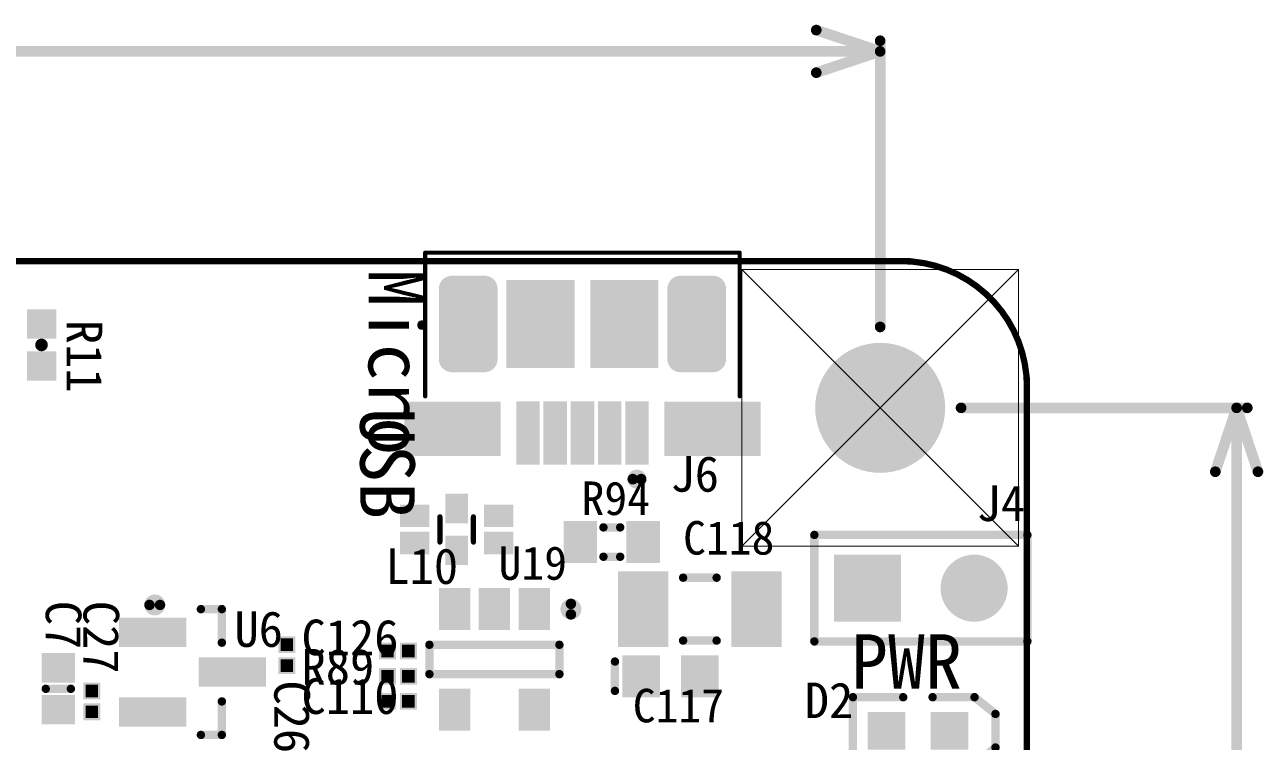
# Model space of a CAD drawing. Header units: millimetres. Extents: x 15 to 121, y 19 to 88.
# Drawn here: x 86.5 to 116.04, y 69.95 to 87.03 of the extents above; entities that cross this region are included whole.
import ezdxf

# ---------------------------------------------------------------- set-up
doc = ezdxf.new("R2010")
doc.units = ezdxf.units.MM
for name, color, linetype in [('KeepOutLayer', 6, 'Continuous'), ('Mechanical2', 216, 'Continuous'), ('TopOverlay', 2, 'Continuous'), ('TopPaste', 8, 'Continuous'), ('TopSolder', 216, 'Continuous')]:
    doc.layers.add(name, color=color, linetype=linetype)

# ---------------------------------------------------------------- blocks, each defined once
blk = doc.blocks.new('CAPC1608L_6')
at = {"layer": 'TopOverlay', "const_width": 0.2}
blk.add_lwpolyline([(-1.325, -0.35), (-1.325, 0.35)], dxfattribs=at)
at = {"layer": 'TopOverlay', "const_width": 0.1}
for points in [[(-1.375, 0.35, 1), (-1.275, 0.35, 1)], [(-1.375, -0.35, 1), (-1.275, -0.35, 1)]]:
    blk.add_lwpolyline(points, format="xyb", close=True, dxfattribs=at)
at = {"layer": 'TopPaste'}
for points in [[(-0.3, -0.45), (-0.3, 0.45), (-1.1, -0.45), (-1.1, 0.45)], [(1.1, -0.45), (1.1, 0.45), (0.3, -0.45), (0.3, 0.45)]]:
    blk.add_solid(points, dxfattribs=at)
at = {"layer": 'TopSolder'}
for points in [[(-0.25, -0.5), (-0.25, 0.5), (-1.15, -0.5), (-1.15, 0.5)], [(1.15, -0.5), (1.15, 0.5), (0.25, -0.5), (0.25, 0.5)]]:
    blk.add_solid(points, dxfattribs=at)
blk = doc.blocks.new('SOT23_5BL_7')
at = {"layer": 'TopOverlay'}
for points, const_width in [([(-1.075, 1.825, 1), (-1.325, 1.825, 1)], 0.25), ([(-1.388, 1.825, 1), (-1.263, 1.825, 1)], 0.125), ([(-1.137, 1.825, 1), (-1.012, 1.825, 1)], 0.125), ([(-0.4, 1.55, 1), (-0.3, 1.55, 1)], 0.1), ([(-0.4, 1.55, 1), (-0.3, 1.55, 1)], 0.1), ([(0.3, 1.55, 1), (0.4, 1.55, 1)], 0.1), ([(0.3, 1.55, 1), (0.4, 1.55, 1)], 0.1), ([(-0.4, -1.55, 1), (-0.3, -1.55, 1)], 0.1), ([(-0.4, -1.55, 1), (-0.3, -1.55, 1)], 0.1), ([(0.3, -1.55, 1), (0.4, -1.55, 1)], 0.1), ([(0.3, -1.55, 1), (0.4, -1.55, 1)], 0.1)]:
    blk.add_lwpolyline(points, format="xyb", close=True, dxfattribs=dict(at, const_width=const_width))
at = {"layer": 'TopOverlay', "const_width": 0.2}
for points in [[(-0.35, -1.55), (-0.35, 1.55)], [(0.35, 1.55), (-0.35, 1.55)], [(0.35, -1.55), (0.35, 1.55)], [(0.35, -1.55), (-0.35, -1.55)]]:
    blk.add_lwpolyline(points, dxfattribs=at)
at = {"layer": 'TopPaste'}
for points in [[(-0.75, 0.625), (-0.75, 1.275), (-1.65, 0.625), (-1.65, 1.275)], [(1.65, 0.625), (1.65, 1.275), (0.75, 0.625), (0.75, 1.275)], [(-0.75, -0.325), (-0.75, 0.325), (-1.65, -0.325), (-1.65, 0.325)], [(-0.75, -1.275), (-0.75, -0.625), (-1.65, -1.275), (-1.65, -0.625)], [(1.65, -1.275), (1.65, -0.625), (0.75, -1.275), (0.75, -0.625)]]:
    blk.add_solid(points, dxfattribs=at)
at = {"layer": 'TopSolder'}
for points in [[(-0.7, 0.575), (-0.7, 1.325), (-1.7, 0.575), (-1.7, 1.325)], [(1.7, 0.575), (1.7, 1.325), (0.7, 0.575), (0.7, 1.325)], [(-0.7, -0.375), (-0.7, 0.375), (-1.7, -0.375), (-1.7, 0.375)], [(-0.7, -1.325), (-0.7, -0.575), (-1.7, -1.325), (-1.7, -0.575)], [(1.7, -1.325), (1.7, -0.575), (0.7, -1.325), (0.7, -0.575)]]:
    blk.add_solid(points, dxfattribs=at)
blk = doc.blocks.new('CAPC3216L_9')
at = {"layer": 'TopOverlay', "const_width": 0.2}
for points in [[(0.4, 0.75), (-0.4, 0.75)], [(0.4, -0.75), (-0.4, -0.75)]]:
    blk.add_lwpolyline(points, dxfattribs=at)
at = {"layer": 'TopOverlay', "const_width": 0.1}
for points in [[(-0.45, 0.75, 1), (-0.35, 0.75, 1)], [(0.35, 0.75, 1), (0.45, 0.75, 1)], [(-0.45, -0.75, 1), (-0.35, -0.75, 1)], [(0.35, -0.75, 1), (0.45, -0.75, 1)]]:
    blk.add_lwpolyline(points, format="xyb", close=True, dxfattribs=at)
at = {"layer": 'TopPaste'}
for points in [[(-0.8, -0.85), (-0.8, 0.85), (-1.9, -0.85), (-1.9, 0.85)], [(1.9, -0.85), (1.9, 0.85), (0.8, -0.85), (0.8, 0.85)]]:
    blk.add_solid(points, dxfattribs=at)
at = {"layer": 'TopSolder'}
for points in [[(-0.75, -0.9), (-0.75, 0.9), (-1.95, -0.9), (-1.95, 0.9)], [(1.95, -0.9), (1.95, 0.9), (0.75, -0.9), (0.75, 0.9)]]:
    blk.add_solid(points, dxfattribs=at)
blk = doc.blocks.new('RESC1608L_11')
at = {"layer": 'TopOverlay', "const_width": 0.2}
for points in [[(-0.2, 0.35), (0.2, 0.35)], [(-0.2, -0.35), (0.2, -0.35)]]:
    blk.add_lwpolyline(points, dxfattribs=at)
at = {"layer": 'TopOverlay', "const_width": 0.1}
for points in [[(-0.25, 0.35, 1), (-0.15, 0.35, 1)], [(0.15, 0.35, 1), (0.25, 0.35, 1)], [(-0.25, -0.35, 1), (-0.15, -0.35, 1)], [(0.15, -0.35, 1), (0.25, -0.35, 1)]]:
    blk.add_lwpolyline(points, format="xyb", close=True, dxfattribs=at)
at = {"layer": 'TopPaste'}
for points in [[(-0.4, -0.45), (-0.4, 0.45), (-1.1, -0.45), (-1.1, 0.45)], [(1.1, -0.45), (1.1, 0.45), (0.4, -0.45), (0.4, 0.45)]]:
    blk.add_solid(points, dxfattribs=at)
at = {"layer": 'TopSolder'}
for points in [[(-0.35, -0.5), (-0.35, 0.5), (-1.15, -0.5), (-1.15, 0.5)], [(1.15, -0.5), (1.15, 0.5), (0.35, -0.5), (0.35, 0.5)]]:
    blk.add_solid(points, dxfattribs=at)
blk = doc.blocks.new('ICMEF2012L_50')
at = {"layer": 'TopOverlay', "const_width": 0.125}
for points in [[(-0.4, 0.3), (-0.4, -0.3)], [(0.4, 0.3), (0.4, -0.3)]]:
    blk.add_lwpolyline(points, dxfattribs=at)
at = {"layer": 'TopOverlay', "const_width": 0.0625}
for points in [[(-0.431, 0.3, 1), (-0.369, 0.3, 1)], [(0.369, 0.3, 1), (0.431, 0.3, 1)], [(-0.431, -0.3, 1), (-0.369, -0.3, 1)], [(0.369, -0.3, 1), (0.431, -0.3, 1)]]:
    blk.add_lwpolyline(points, format="xyb", close=True, dxfattribs=at)
at = {"layer": 'TopPaste'}
for points in [[(0.17, 0.25), (0.17, 0.75), (-0.17, 0.25), (-0.17, 0.75)], [(-1.25, 0.155), (-0.75, 0.155), (-1.25, 0.495), (-0.75, 0.495)], [(0.75, 0.155), (1.25, 0.155), (0.75, 0.495), (1.25, 0.495)], [(-1.25, -0.495), (-0.75, -0.495), (-1.25, -0.155), (-0.75, -0.155)], [(0.17, -0.75), (0.17, -0.25), (-0.17, -0.75), (-0.17, -0.25)], [(0.75, -0.495), (1.25, -0.495), (0.75, -0.155), (1.25, -0.155)]]:
    blk.add_solid(points, dxfattribs=at)
at = {"layer": 'TopSolder'}
for points in [[(-1.35, 0.055), (-0.65, 0.055), (-1.35, 0.595), (-0.65, 0.595)], [(0.27, 0.15), (0.27, 0.85), (-0.27, 0.15), (-0.27, 0.85)], [(0.65, 0.055), (1.35, 0.055), (0.65, 0.595), (1.35, 0.595)], [(-1.35, -0.595), (-0.65, -0.595), (-1.35, -0.055), (-0.65, -0.055)], [(0.27, -0.85), (0.27, -0.15), (-0.27, -0.85), (-0.27, -0.15)], [(0.65, -0.595), (1.35, -0.595), (0.65, -0.055), (1.35, -0.055)]]:
    blk.add_solid(points, dxfattribs=at)
blk = doc.blocks.new('HI05_AG0250_A1_53')
at = {"layer": 'TopOverlay'}
for points, const_width in [([(-1.2, 5.4, 1), (-1.4, 5.4, 1)], 0.254), ([(-1.463, 5.4, 1), (-1.336, 5.4, 1)], 0.127), ([(-1.264, 5.4, 1), (-1.137, 5.4, 1)], 0.127), ([(-3.775, 3.425, 1), (-3.725, 3.425, 1)], 0.05), ([(3.725, 3.425, 1), (3.775, 3.425, 1)], 0.05), ([(-3.775, 0, 1), (-3.725, 0, 1)], 0.05), ([(-3.775, 0, 1), (-3.725, 0, 1)], 0.05), ([(3.725, 0, 1), (3.775, 0, 1)], 0.05), ([(3.725, 0, 1), (3.775, 0, 1)], 0.05)]:
    blk.add_lwpolyline(points, format="xyb", close=True, dxfattribs=dict(at, const_width=const_width))
at = {"layer": 'TopOverlay', "const_width": 0.1}
for points in [[(-3.75, 3.425), (-3.75, 0)], [(3.75, 3.425), (3.75, 0)], [(3.75, 0), (-3.75, 0)]]:
    blk.add_lwpolyline(points, dxfattribs=at)
at = {"layer": 'TopPaste'}
for points in [[(-4.2, 3.6), (-2, 3.6), (-4.2, 4.8), (-2, 4.8)], [(-1.5, 3.625), (-1.1, 3.625), (-1.5, 4.975), (-1.1, 4.975)], [(-0.85, 3.625), (-0.45, 3.625), (-0.85, 4.975), (-0.45, 4.975)], [(-0.2, 3.625), (0.2, 3.625), (-0.2, 4.975), (0.2, 4.975)], [(0.45, 3.625), (0.85, 3.625), (0.45, 4.975), (0.85, 4.975)], [(1.1, 3.625), (1.5, 3.625), (1.1, 4.975), (1.5, 4.975)], [(2, 3.6), (4.2, 3.6), (2, 4.8), (4.2, 4.8)], [(-1.762, 0.7), (-0.237, 0.7), (-1.762, 2.7), (-0.237, 2.7)], [(0.238, 0.7), (1.763, 0.7), (0.238, 2.7), (1.763, 2.7)]]:
    blk.add_solid(points, dxfattribs=at)
at = {"layer": 'TopSolder', "const_width": 0.31}
for points in [[(-3.27, 2.54, 1), (-2.96, 2.54, 1)], [(-2.49, 2.54, 1), (-2.18, 2.54, 1)], [(2.18, 2.54, 1), (2.49, 2.54, 1)], [(2.96, 2.54, 1), (3.27, 2.54, 1)], [(-3.27, 0.86, 1), (-2.96, 0.86, 1)], [(-2.49, 0.86, 1), (-2.18, 0.86, 1)], [(2.18, 0.86, 1), (2.49, 0.86, 1)], [(2.96, 0.86, 1), (3.27, 0.86, 1)]]:
    blk.add_lwpolyline(points, format="xyb", close=True, dxfattribs=at)
at = {"layer": 'TopSolder'}
for points in [[(-1.58, 3.545), (-1.02, 3.545), (-1.58, 5.055), (-1.02, 5.055)], [(-0.93, 3.545), (-0.37, 3.545), (-0.93, 5.055), (-0.37, 5.055)], [(-0.28, 3.545), (0.28, 3.545), (-0.28, 5.055), (0.28, 5.055)], [(0.37, 3.545), (0.93, 3.545), (0.37, 5.055), (0.93, 5.055)], [(1.02, 3.545), (1.58, 3.545), (1.02, 5.055), (1.58, 5.055)], [(-4.25, 3.55), (-1.95, 3.55), (-4.25, 4.85), (-1.95, 4.85)], [(1.95, 3.55), (4.25, 3.55), (1.95, 4.85), (4.25, 4.85)], [(-2.335, 0.55), (-2.335, 2.85), (-3.115, 0.55), (-3.115, 2.85)], [(-1.812, 0.65), (-0.187, 0.65), (-1.812, 2.75), (-0.187, 2.75)], [(0.188, 0.65), (1.813, 0.65), (0.188, 2.75), (1.813, 2.75)], [(3.115, 0.55), (3.115, 2.85), (2.335, 0.55), (2.335, 2.85)], [(-2.025, 0.86), (-2.025, 2.54), (-3.425, 0.86), (-3.425, 2.54)], [(3.425, 0.86), (3.425, 2.54), (2.025, 0.86), (2.025, 2.54)]]:
    blk.add_solid(points, dxfattribs=at)
blk = doc.blocks.new('CAPC0603E_56')
at = {"layer": 'TopPaste'}
for points in [[(-0.1, -0.15), (-0.1, 0.15), (-0.4, -0.15), (-0.4, 0.15)], [(0.4, -0.15), (0.4, 0.15), (0.1, -0.15), (0.1, 0.15)]]:
    blk.add_solid(points, dxfattribs=at)
at = {"layer": 'TopSolder'}
for points in [[(-0.05, -0.2), (-0.05, 0.2), (-0.45, -0.2), (-0.45, 0.2)], [(0.45, -0.2), (0.45, 0.2), (0.05, -0.2), (0.05, 0.2)]]:
    blk.add_solid(points, dxfattribs=at)
blk = doc.blocks.new('SOT23_3N_109')
at = {"layer": 'TopOverlay'}
for points, const_width in [([(-0.775, 1.6, 1), (-1.025, 1.6, 1)], 0.25), ([(-1.088, 1.6, 1), (-0.963, 1.6, 1)], 0.125), ([(-0.837, 1.6, 1), (-0.713, 1.6, 1)], 0.125), ([(0.15, 1.5, 1), (0.25, 1.5, 1)], 0.1), ([(0.65, 1.5, 1), (0.75, 1.5, 1)], 0.1), ([(0.65, 1.5, 1), (0.75, 1.5, 1)], 0.1), ([(0.65, 0.7, 1), (0.75, 0.7, 1)], 0.1), ([(0.65, -0.7, 1), (0.75, -0.7, 1)], 0.1), ([(0.15, -1.5, 1), (0.25, -1.5, 1)], 0.1), ([(0.65, -1.5, 1), (0.75, -1.5, 1)], 0.1), ([(0.65, -1.5, 1), (0.75, -1.5, 1)], 0.1)]:
    blk.add_lwpolyline(points, format="xyb", close=True, dxfattribs=dict(at, const_width=const_width))
at = {"layer": 'TopOverlay', "const_width": 0.2}
for points in [[(0.2, 1.5), (0.7, 1.5)], [(0.7, 0.7), (0.7, 1.5)], [(0.7, -1.5), (0.7, -0.7)], [(0.2, -1.5), (0.7, -1.5)]]:
    blk.add_lwpolyline(points, dxfattribs=at)
at = {"layer": 'TopPaste'}
for points in [[(-0.2, 0.65), (-0.2, 1.25), (-1.7, 0.65), (-1.7, 1.25)], [(1.7, -0.3), (1.7, 0.3), (0.2, -0.3), (0.2, 0.3)], [(-0.2, -1.25), (-0.2, -0.65), (-1.7, -1.25), (-1.7, -0.65)]]:
    blk.add_solid(points, dxfattribs=at)
at = {"layer": 'TopSolder'}
for points in [[(-0.15, 0.6), (-0.15, 1.3), (-1.75, 0.6), (-1.75, 1.3)], [(1.75, -0.35), (1.75, 0.35), (0.15, -0.35), (0.15, 0.35)], [(-0.15, -1.3), (-0.15, -0.6), (-1.75, -1.3), (-1.75, -0.6)]]:
    blk.add_solid(points, dxfattribs=at)
blk = doc.blocks.new('RESC0603E_114')
at = {"layer": 'TopPaste'}
for points in [[(-0.1, -0.15), (-0.1, 0.15), (-0.4, -0.15), (-0.4, 0.15)], [(0.4, -0.15), (0.4, 0.15), (0.1, -0.15), (0.1, 0.15)]]:
    blk.add_solid(points, dxfattribs=at)
at = {"layer": 'TopSolder'}
for points in [[(-0.05, -0.2), (-0.05, 0.2), (-0.45, -0.2), (-0.45, 0.2)], [(0.45, -0.2), (0.45, 0.2), (0.05, -0.2), (0.05, 0.2)]]:
    blk.add_solid(points, dxfattribs=at)
blk = doc.blocks.new('RESC1005L_174')
at = {"layer": 'TopOverlay'}
for points, const_width in [([(0.05, 0, 1), (-0.05, 0, 1)], 0.2), ([(-0.1, 0, 1), (0, 0, 1)], 0.1), ([(0, 0, 1), (0.1, 0, 1)], 0.1)]:
    blk.add_lwpolyline(points, format="xyb", close=True, dxfattribs=dict(at, const_width=const_width))
at = {"layer": 'TopPaste'}
for points in [[(-0.2, -0.3), (-0.2, 0.3), (-0.8, -0.3), (-0.8, 0.3)], [(0.8, -0.3), (0.8, 0.3), (0.2, -0.3), (0.2, 0.3)]]:
    blk.add_solid(points, dxfattribs=at)
at = {"layer": 'TopSolder'}
for points in [[(-0.15, -0.35), (-0.15, 0.35), (-0.85, -0.35), (-0.85, 0.35)], [(0.85, -0.35), (0.85, 0.35), (0.15, -0.35), (0.15, 0.35)]]:
    blk.add_solid(points, dxfattribs=at)
blk = doc.blocks.new('MOUNTING_HOLE_3_0MM_180')
at = {"layer": 'Mechanical2', "const_width": 0.025}
for points in [[(-3.3, -3.3), (-3.3, 3.3)], [(-3.3, 3.3), (0, 0)], [(-3.3, 3.3), (3.3, 3.3)], [(0, 0), (3.3, 3.3)], [(3.3, -3.3), (3.3, 3.3)], [(-3.3, -3.3), (0, 0)], [(0, 0), (3.3, -3.3)], [(-3.3, -3.3), (3.3, -3.3)]]:
    blk.add_lwpolyline(points, dxfattribs=at)
at = {"layer": 'Mechanical2', "const_width": 0.0125}
for points in [[(-3.306, 3.3, 1), (-3.294, 3.3, 1)], [(-3.306, 3.3, 1), (-3.294, 3.3, 1)], [(-3.306, 3.3, 1), (-3.294, 3.3, 1)], [(3.294, 3.3, 1), (3.306, 3.3, 1)], [(3.294, 3.3, 1), (3.306, 3.3, 1)], [(3.294, 3.3, 1), (3.306, 3.3, 1)], [(-0.006, 0, 1), (0.006, 0, 1)], [(-0.006, 0, 1), (0.006, 0, 1)], [(-0.006, 0, 1), (0.006, 0, 1)], [(-0.006, 0, 1), (0.006, 0, 1)], [(-3.306, -3.3, 1), (-3.294, -3.3, 1)], [(-3.306, -3.3, 1), (-3.294, -3.3, 1)], [(-3.306, -3.3, 1), (-3.294, -3.3, 1)], [(3.294, -3.3, 1), (3.306, -3.3, 1)], [(3.294, -3.3, 1), (3.306, -3.3, 1)], [(3.294, -3.3, 1), (3.306, -3.3, 1)]]:
    blk.add_lwpolyline(points, format="xyb", close=True, dxfattribs=at)
at = {"layer": 'TopSolder', "const_width": 1.55}
blk.add_lwpolyline([(-0.775, 0, 1), (0.775, 0, 1)], format="xyb", close=True, dxfattribs=at)
blk = doc.blocks.new('1_6X0_8X0_6_196')
at = {"layer": 'TopOverlay', "const_width": 0.2}
for points in [[(-1.55, -0.8), (-1.55, 0.8)], [(-1.55, 0.8), (-0.35, 0.8)], [(0.35, 0.8), (1.35, 0.8)], [(1.35, 0.8), (1.85, 0.4)], [(1.85, -0.4), (1.85, 0.4)], [(1.35, -0.8), (1.85, -0.4)], [(-1.55, -0.8), (-0.35, -0.8)], [(0.35, -0.8), (1.35, -0.8)]]:
    blk.add_lwpolyline(points, dxfattribs=at)
at = {"layer": 'TopOverlay', "const_width": 0.1}
for points in [[(-1.6, 0.8, 1), (-1.5, 0.8, 1)], [(-1.6, 0.8, 1), (-1.5, 0.8, 1)], [(-0.4, 0.8, 1), (-0.3, 0.8, 1)], [(0.3, 0.8, 1), (0.4, 0.8, 1)], [(1.3, 0.8, 1), (1.4, 0.8, 1)], [(1.3, 0.8, 1), (1.4, 0.8, 1)], [(1.8, 0.4, 1), (1.9, 0.4, 1)], [(1.8, 0.4, 1), (1.9, 0.4, 1)], [(1.8, -0.4, 1), (1.9, -0.4, 1)], [(1.8, -0.4, 1), (1.9, -0.4, 1)], [(-1.6, -0.8, 1), (-1.5, -0.8, 1)], [(-1.6, -0.8, 1), (-1.5, -0.8, 1)], [(-0.4, -0.8, 1), (-0.3, -0.8, 1)], [(0.3, -0.8, 1), (0.4, -0.8, 1)], [(1.3, -0.8, 1), (1.4, -0.8, 1)], [(1.3, -0.8, 1), (1.4, -0.8, 1)]]:
    blk.add_lwpolyline(points, format="xyb", close=True, dxfattribs=at)
at = {"layer": 'TopPaste'}
for points in [[(-1.15, -0.4), (-0.35, -0.4), (-1.15, 0.4), (-0.35, 0.4)], [(0.35, -0.4), (1.15, -0.4), (0.35, 0.4), (1.15, 0.4)]]:
    blk.add_solid(points, dxfattribs=at)
at = {"layer": 'TopSolder'}
for points in [[(-1.2, -0.45), (-0.3, -0.45), (-1.2, 0.45), (-0.3, 0.45)], [(0.3, -0.45), (1.2, -0.45), (0.3, 0.45), (1.2, 0.45)]]:
    blk.add_solid(points, dxfattribs=at)
blk = doc.blocks.new('CAPC0603E_205')
at = {"layer": 'TopPaste'}
for points in [[(-0.1, -0.15), (-0.1, 0.15), (-0.4, -0.15), (-0.4, 0.15)], [(0.4, -0.15), (0.4, 0.15), (0.1, -0.15), (0.1, 0.15)]]:
    blk.add_solid(points, dxfattribs=at)
at = {"layer": 'TopSolder'}
for points in [[(-0.05, -0.2), (-0.05, 0.2), (-0.45, -0.2), (-0.45, 0.2)], [(0.45, -0.2), (0.45, 0.2), (0.05, -0.2), (0.05, 0.2)]]:
    blk.add_solid(points, dxfattribs=at)
blk = doc.blocks.new('CAPC0603E_273')
at = {"layer": 'TopPaste'}
for points in [[(-0.1, -0.15), (-0.1, 0.15), (-0.4, -0.15), (-0.4, 0.15)], [(0.4, -0.15), (0.4, 0.15), (0.1, -0.15), (0.1, 0.15)]]:
    blk.add_solid(points, dxfattribs=at)
at = {"layer": 'TopSolder'}
for points in [[(-0.05, -0.2), (-0.05, 0.2), (-0.45, -0.2), (-0.45, 0.2)], [(0.45, -0.2), (0.45, 0.2), (0.05, -0.2), (0.05, 0.2)]]:
    blk.add_solid(points, dxfattribs=at)
blk = doc.blocks.new('CAPC0603E_274')
at = {"layer": 'TopPaste'}
for points in [[(-0.1, -0.15), (-0.1, 0.15), (-0.4, -0.15), (-0.4, 0.15)], [(0.4, -0.15), (0.4, 0.15), (0.1, -0.15), (0.1, 0.15)]]:
    blk.add_solid(points, dxfattribs=at)
at = {"layer": 'TopSolder'}
for points in [[(-0.05, -0.2), (-0.05, 0.2), (-0.45, -0.2), (-0.45, 0.2)], [(0.45, -0.2), (0.45, 0.2), (0.05, -0.2), (0.05, 0.2)]]:
    blk.add_solid(points, dxfattribs=at)
blk = doc.blocks.new('CAPC1207L_292')
at = {"layer": 'TopOverlay', "const_width": 0.2}
blk.add_lwpolyline([(0, 0.3), (0, -0.3)], dxfattribs=at)
at = {"layer": 'TopOverlay', "const_width": 0.1}
for points in [[(-0.05, 0.3, 1), (0.05, 0.3, 1)], [(-0.05, -0.3, 1), (0.05, -0.3, 1)]]:
    blk.add_lwpolyline(points, format="xyb", close=True, dxfattribs=at)
at = {"layer": 'TopPaste'}
for points in [[(-0.2, -0.35), (-0.2, 0.35), (-0.8, -0.35), (-0.8, 0.35)], [(0.8, -0.35), (0.8, 0.35), (0.2, -0.35), (0.2, 0.35)]]:
    blk.add_solid(points, dxfattribs=at)
at = {"layer": 'TopSolder'}
for points in [[(-0.15, -0.4), (-0.15, 0.4), (-0.85, -0.4), (-0.85, 0.4)], [(0.85, -0.4), (0.85, 0.4), (0.15, -0.4), (0.15, 0.4)]]:
    blk.add_solid(points, dxfattribs=at)
blk = doc.blocks.new('HDR1X2_301')
at = {"layer": 'TopOverlay', "const_width": 0.2}
for points in [[(-1.27, 1.27), (3.81, 1.27)], [(-1.27, -1.27), (-1.27, 1.27)], [(3.81, -1.27), (3.81, 1.27)], [(-1.27, -1.27), (3.81, -1.27)]]:
    blk.add_lwpolyline(points, dxfattribs=at)
at = {"layer": 'TopOverlay', "const_width": 0.1}
for points in [[(-1.32, 1.27, 1), (-1.22, 1.27, 1)], [(-1.32, 1.27, 1), (-1.22, 1.27, 1)], [(3.76, 1.27, 1), (3.86, 1.27, 1)], [(3.76, 1.27, 1), (3.86, 1.27, 1)], [(-1.32, -1.27, 1), (-1.22, -1.27, 1)], [(-1.32, -1.27, 1), (-1.22, -1.27, 1)], [(3.76, -1.27, 1), (3.86, -1.27, 1)], [(3.76, -1.27, 1), (3.86, -1.27, 1)]]:
    blk.add_lwpolyline(points, format="xyb", close=True, dxfattribs=at)
at = {"layer": 'TopSolder', "const_width": 0.8}
blk.add_lwpolyline([(2.14, 0, 1), (2.94, 0, 1)], format="xyb", close=True, dxfattribs=at)
at = {"layer": 'TopSolder'}
blk.add_solid([(-0.8, -0.8), (0.8, -0.8), (-0.8, 0.8), (0.8, 0.8)], dxfattribs=at)

msp = doc.modelspace()

# ---------------------------------------------------------------- linework, layer by layer
at = {"layer": 'KeepOutLayer', "const_width": 0.15}
for points in [[(70.4, 81.4), (107.6, 81.4)], [(110.4, 28.4), (110.4, 78.6)]]:
    msp.add_lwpolyline(points, dxfattribs=at)
msp.add_lwpolyline([(107.4, 81.4, -0.414214), (110.4, 78.4)], format="xyb", dxfattribs=at)
at = {"layer": 'KeepOutLayer', "const_width": 0.075}
for points in [[(107.363, 81.4, 1), (107.438, 81.4, 1)], [(107.562, 81.4, 1), (107.637, 81.4, 1)], [(110.362, 78.6, 1), (110.438, 78.6, 1)], [(110.362, 78.4, 1), (110.438, 78.4, 1)]]:
    msp.add_lwpolyline(points, format="xyb", close=True, dxfattribs=at)
at = {"layer": 'Mechanical2', "const_width": 0.254}
for points in [[(105.376, 86.908), (106.9, 86.4)], [(106.9, 79.829), (106.9, 86.654)], [(81.628, 86.4), (106.9, 86.4)], [(105.376, 85.892), (106.9, 86.4)], [(108.829, 77.9), (115.654, 77.9)], [(114.892, 76.376), (115.4, 77.9)], [(115.4, 59.026), (115.4, 77.9)], [(115.4, 77.9), (115.908, 76.376)]]:
    msp.add_lwpolyline(points, dxfattribs=at)
at = {"layer": 'Mechanical2', "const_width": 0.127}
for points in [[(105.312, 86.908, 1), (105.439, 86.908, 1)], [(106.836, 86.654, 1), (106.963, 86.654, 1)], [(106.836, 86.4, 1), (106.963, 86.4, 1)], [(106.836, 86.4, 1), (106.963, 86.4, 1)], [(106.836, 86.4, 1), (106.963, 86.4, 1)], [(105.312, 85.892, 1), (105.439, 85.892, 1)], [(106.836, 79.829, 1), (106.963, 79.829, 1)], [(108.765, 77.9, 1), (108.892, 77.9, 1)], [(115.337, 77.9, 1), (115.464, 77.9, 1)], [(115.337, 77.9, 1), (115.464, 77.9, 1)], [(115.337, 77.9, 1), (115.464, 77.9, 1)], [(115.591, 77.9, 1), (115.718, 77.9, 1)], [(114.829, 76.376, 1), (114.956, 76.376, 1)], [(115.845, 76.376, 1), (115.972, 76.376, 1)]]:
    msp.add_lwpolyline(points, format="xyb", close=True, dxfattribs=at)

# ---------------------------------------------------------------- block references
for name, p, rotation in [('HI05_AG0250_A1_53', (99.8, 81.6), 180), ('RESC1005L_174', (86.9, 79.4), 90), ('ICMEF2012L_50', (96.8, 75), 180), ('RESC1608L_11', (100.5, 74.7), 360), ('HDR1X2_301', (106.6, 73.6), 360), ('CAPC3216L_9', (102.6, 73.1), 180), ('SOT23_5BL_7', (97.7, 71.9), 270), ('SOT23_3N_109', (90.5, 71.6), 360), ('CAPC0603E_274', (92.75, 72), 90), ('CAPC0603E_56', (95.4, 72.1), 180), ('CAPC1207L_292', (87.3, 71.2), 90), ('CAPC1608L_6', (101.9, 71.5), 360), ('RESC0603E_114', (95.4, 71.5), 180), ('CAPC0603E_273', (88.1, 70.9), 90), ('CAPC0603E_205', (95.4, 70.9), 360), ('1_6X0_8X0_6_196', (107.8, 70.2), 360)]:
    msp.add_blockref(name, p, dxfattribs=dict(rotation=rotation))
msp.add_blockref('MOUNTING_HOLE_3_0MM_180', (106.9, 77.9))

# ---------------------------------------------------------------- texts
at = {"layer": 'TopOverlay'}
for s, height, rotation, p in [('Micro', 1.3, 270, (94.7, 81.2)), ('R11', 0.85, 270, (87.5, 80)), ('USB', 1.3, 270, (94.5, 77.9)), ('C7', 0.85, 270, (87, 73.3)), ('C27', 0.85, 270, (87.9, 73.3)), ('PWR', 1.3, 360, (106.2, 71.2)), ('C26', 0.85, 270, (92.45, 71.4))]:
    msp.add_text(s, height=height, rotation=rotation, dxfattribs=at).set_placement(p)
for s, height, p in [('J6', 0.85, (101.9, 75.9)), ('R94', 0.8, (99.778, 75.344)), ('J4', 0.85, (109.2, 75.2)), ('C118', 0.8, (102.2, 74.4)), ('L10', 0.85, (95.1, 73.7)), ('U19', 0.8, (97.8, 73.8)), ('U6', 0.85, (91.5, 72.2)), ('C126', 0.85, (93.1, 72)), ('R89', 0.85, (93.1, 71.3)), ('C110', 0.85, (93.1, 70.6)), ('C117', 0.8, (101, 70.4)), ('D2', 0.85, (105.1, 70.5))]:
    msp.add_text(s, height=height, dxfattribs=at).set_placement(p)

doc.saveas('drawing.dxf')
